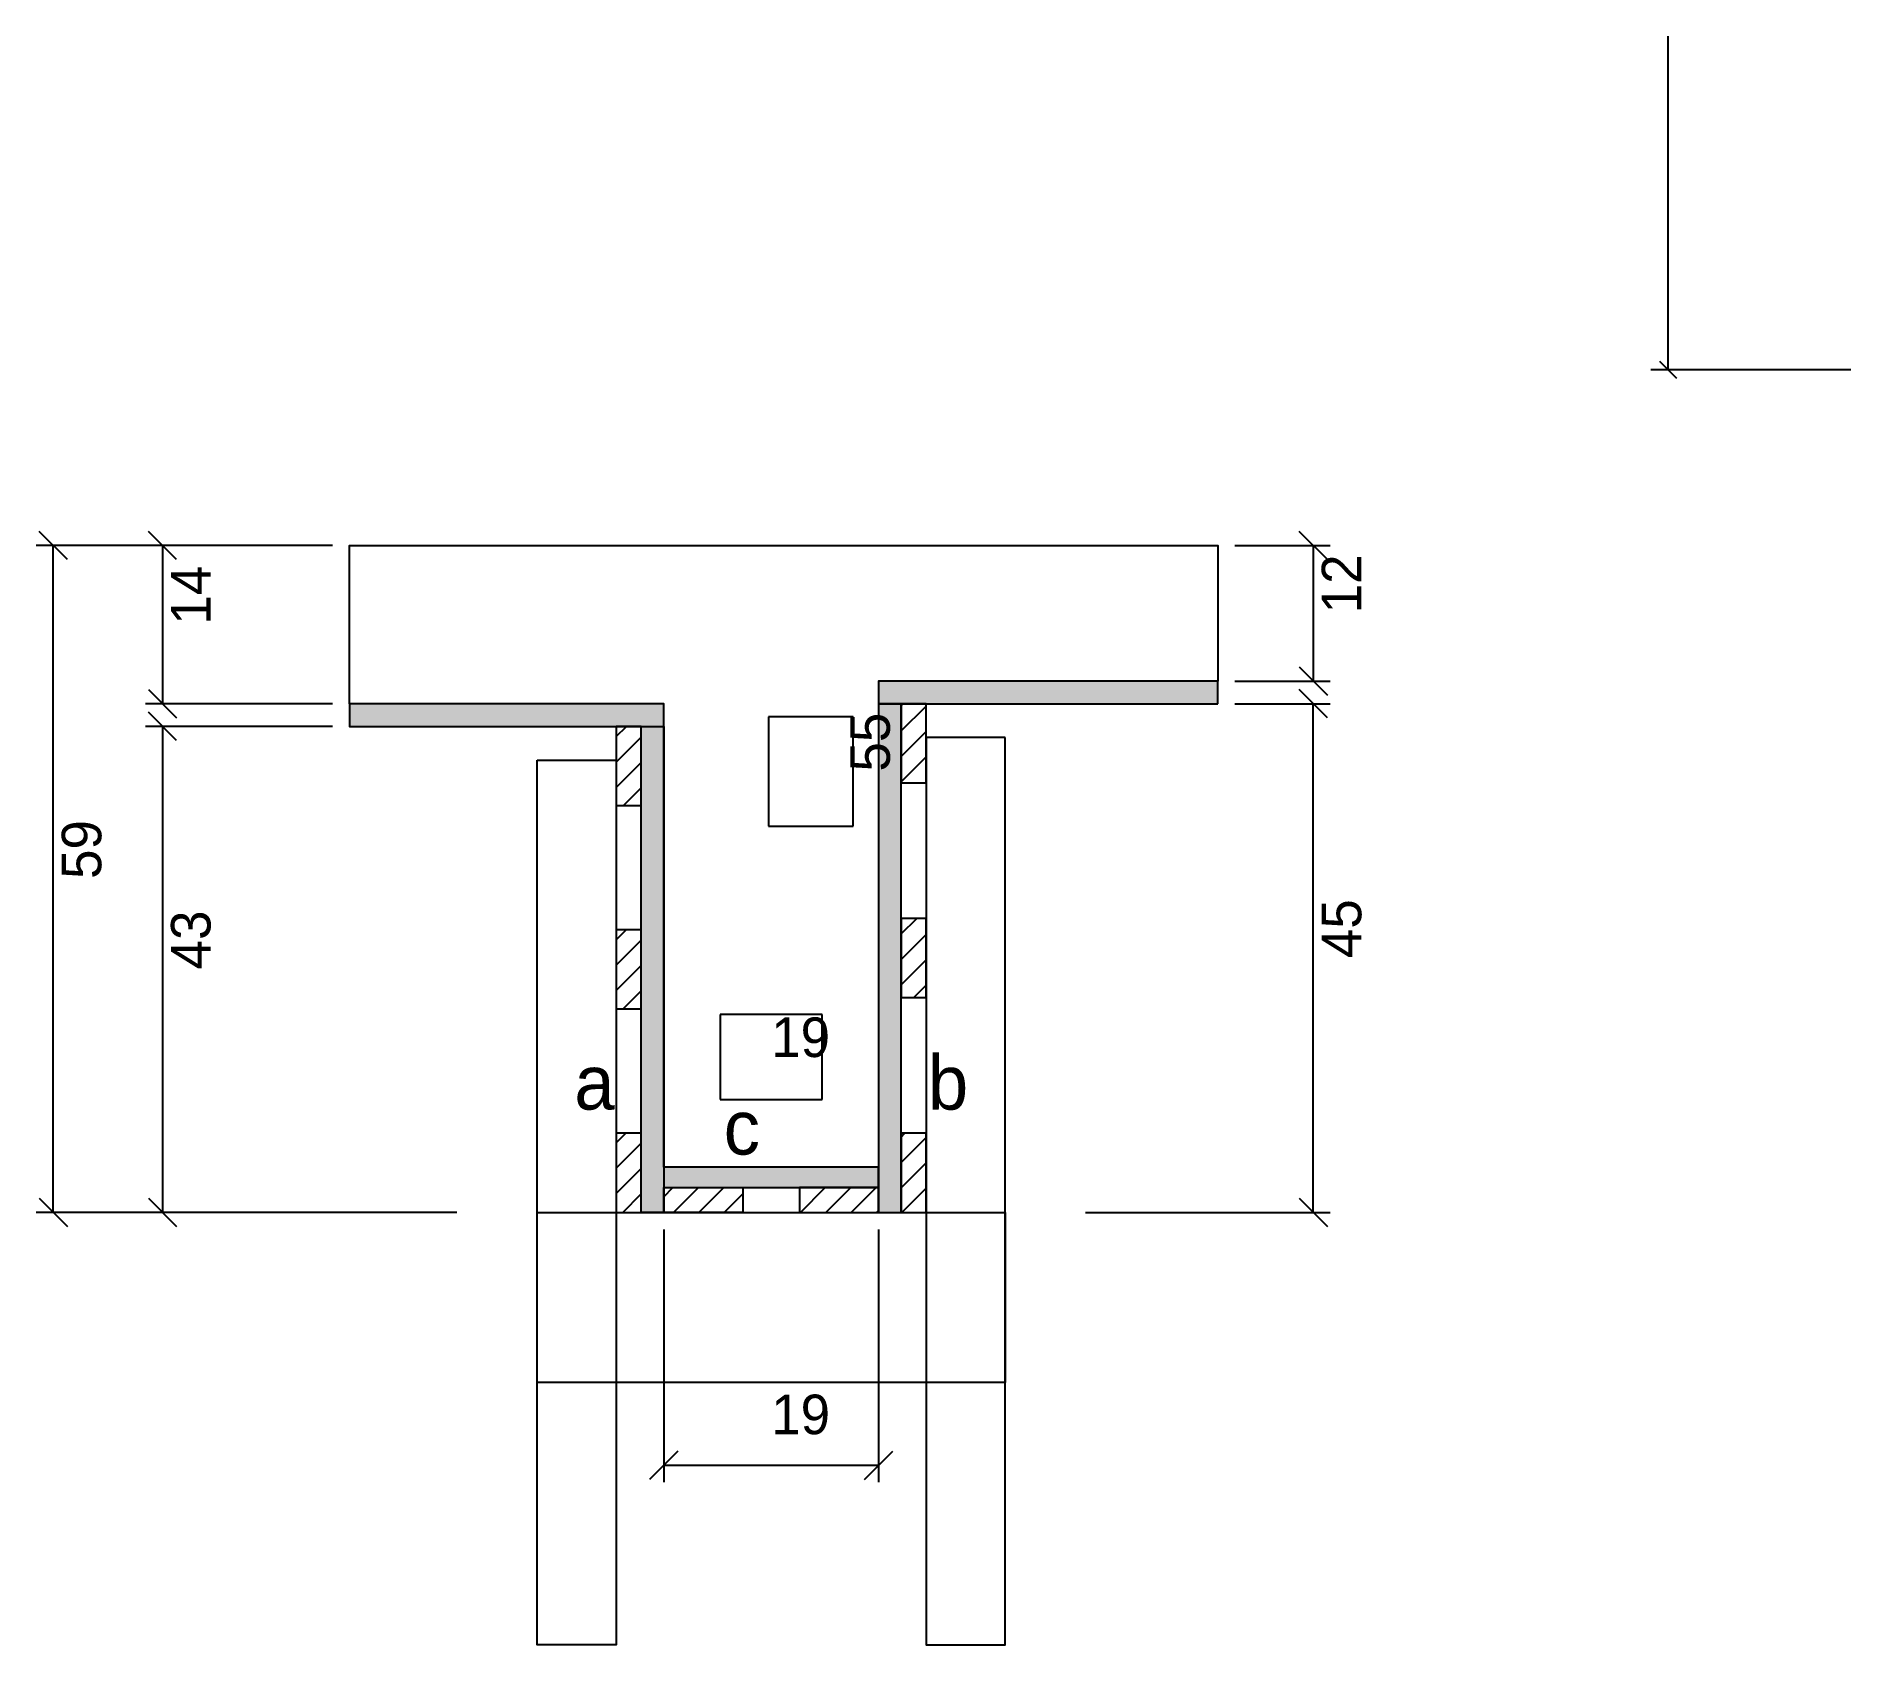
# Model space of a CAD drawing. Extents: x -45 to 275, y -252 to 33.
import ezdxf

# ---------------------------------------------------------------- set-up
doc = ezdxf.new("R2010")
doc.units = 0
for name, color, linetype in [('CONCRETO', 251, 'Continuous'), ('COTA', 241, 'Continuous'), ('Cota Seção (2x)', 241, 'Continuous'), ('detalhes', 7, 'Continuous'), ('Hachura', 251, 'Continuous'), ('Madeira', 126, 'Continuous'), ('Painéis', 200, 'Continuous'), ('SARR_3.5x7', 81, 'Continuous')]:
    doc.layers.add(name, color=color, linetype=linetype)

msp = doc.modelspace()

# ---------------------------------------------------------------- hatches: boundary and pattern name
at = {"layer": 'Hachura'}
h = msp.add_hatch(color=7, dxfattribs=at)
h.dxf.hatch_style = 1
h.paths.add_polyline_path([(163.5, -85.25), (163.5, -81.25), (103.5, -81.25), (103.5, -85.25), (163.5, -85.25)])
h = msp.add_hatch(color=7, dxfattribs=at)
h.dxf.hatch_style = 1
h.paths.add_polyline_path([(65.5, -89.25), (65.5, -85.25), (9.9, -85.25), (9.9, -89.25), (65.5, -89.25)])
h = msp.add_hatch(color=7, dxfattribs=at)
h.dxf.hatch_style = 1
h.paths.add_polyline_path([(107.5, -85.25), (103.5, -85.25), (103.5, -175.25), (107.5, -175.25), (107.5, -85.25)])
h = msp.add_hatch(dxfattribs=at)
h.set_pattern_fill('ANSI31')
h.paths.add_polyline_path([(107.5, -99.25), (111.9, -99.25), (111.9, -85.25), (107.5, -85.25), (107.5, -99.25)])
h = msp.add_hatch(dxfattribs=at)
h.set_pattern_fill('ANSI31')
h.paths.add_polyline_path([(57.1, -103.25), (61.5, -103.25), (61.5, -89.25), (57.1, -89.25), (57.1, -103.25)])
h = msp.add_hatch(color=7, dxfattribs=at)
h.dxf.hatch_style = 1
h.paths.add_polyline_path([(61.5, -89.25), (65.5, -89.25), (65.5, -175.25), (61.5, -175.25), (61.5, -89.25)])
h = msp.add_hatch(dxfattribs=at)
h.set_pattern_fill('ANSI31')
h.paths.add_polyline_path([(107.5, -137.25), (111.9, -137.25), (111.9, -123.25), (107.5, -123.25), (107.5, -137.25)])
h = msp.add_hatch(dxfattribs=at)
h.set_pattern_fill('ANSI31')
h.paths.add_polyline_path([(57.1, -139.25), (61.5, -139.25), (61.5, -125.25), (57.1, -125.25), (57.1, -139.25)])
h = msp.add_hatch(dxfattribs=at)
h.set_pattern_fill('ANSI31')
h.paths.add_polyline_path([(57.1, -175.25), (61.5, -175.25), (61.5, -161.25), (57.1, -161.25), (57.1, -175.25)])
h = msp.add_hatch(dxfattribs=at)
h.set_pattern_fill('ANSI31')
h.paths.add_polyline_path([(107.5, -175.25), (111.9, -175.25), (111.9, -161.25), (107.5, -161.25), (107.5, -175.25)])
h = msp.add_hatch(color=7, dxfattribs=at)
h.dxf.hatch_style = 1
h.paths.add_polyline_path([(103.5, -170.85), (103.5, -167.25), (65.5, -167.25), (65.5, -170.85), (103.5, -170.85)])
h = msp.add_hatch(dxfattribs=at)
h.set_pattern_fill('ANSI31')
h.paths.add_polyline_path([(65.5, -175.25), (65.5, -170.85), (79.5, -170.85), (79.5, -175.25), (65.5, -175.25)])
h = msp.add_hatch(dxfattribs=at)
h.set_pattern_fill('ANSI31')
h.paths.add_polyline_path([(103.5, -175.25), (103.5, -170.85), (89.5, -170.85), (89.5, -175.25), (103.5, -175.25)])

# ---------------------------------------------------------------- linework, layer by layer
at = {"layer": 'CONCRETO', "color": 251}
msp.add_lwpolyline([(9.9, -85.25), (9.9, -57.25), (163.5, -57.25), (163.5, -81.25), (103.5, -81.25), (103.5, -167.25), (65.5, -167.25), (65.5, -85.25)], close=True, dxfattribs=at)
at = {"layer": 'COTA', "color": 4}
for p, q in [((243.088, 32.836), (243.088, -26.164)), ((275.427, -26.164), (240.088, -26.164)), ((6.9, -57.25), (-45.477, -57.25)), ((-42.477, -175.25), (-42.477, -57.25)), ((6.9, -57.25), (-26.157, -57.25)), ((-23.157, -57.25), (-23.157, -85.25)), ((166.5, -57.25), (183.372, -57.25)), ((180.372, -57.25), (180.372, -81.25)), ((166.5, -81.25), (183.372, -81.25)), ((6.9, -85.25), (-26.157, -85.25)), ((166.5, -85.25), (183.372, -85.25)), ((180.372, -175.25), (180.372, -85.25)), ((6.9, -89.25), (-26.157, -89.25)), ((-23.157, -89.25), (-23.157, -175.25)), ((28.9, -175.25), (-45.477, -175.25)), ((28.9, -175.25), (-26.157, -175.25)), ((140.1, -175.25), (183.372, -175.25)), ((65.5, -178.25), (65.5, -222.977)), ((103.5, -178.25), (103.5, -222.977)), ((65.5, -219.977), (103.5, -219.977))]:
    msp.add_line(p, q, dxfattribs=at)
at = {"layer": 'COTA'}
msp.add_line((241.588, -24.664), (244.588, -27.664), dxfattribs=at)
for points in [[(-39.977, -59.75), (-44.977, -54.75)], [(-20.657, -59.75), (-25.657, -54.75)], [(182.872, -59.75), (177.872, -54.75)], [(177.872, -78.75), (182.872, -83.75)], [(-25.657, -82.75), (-20.657, -87.75)], [(182.872, -87.75), (177.872, -82.75)], [(-20.657, -91.75), (-25.657, -86.75)], [(-44.977, -172.75), (-39.977, -177.75)], [(-25.657, -172.75), (-20.657, -177.75)], [(177.872, -172.75), (182.872, -177.75)], [(68, -217.477), (63, -222.477)], [(101, -222.477), (106, -217.477)]]:
    msp.add_lwpolyline(points, dxfattribs=at)
at = {"layer": 'Cota Seção (2x)', "color": 180}
for p, q in [((99, -87.583), (84, -87.583)), ((84, -87.583), (84, -106.917)), ((99, -106.917), (99, -87.583)), ((84, -106.917), (99, -106.917)), ((93.5, -140.25), (75.5, -140.25)), ((75.5, -140.25), (75.5, -155.25)), ((93.5, -155.25), (93.5, -140.25)), ((75.5, -155.25), (93.5, -155.25))]:
    msp.add_line(p, q, dxfattribs=at)
at = {"layer": 'Madeira', "color": 126}
for points in [[(107.5, -99.25), (111.9, -99.25), (111.9, -85.25), (107.5, -85.25)], [(57.1, -103.25), (61.5, -103.25), (61.5, -89.25), (57.1, -89.25)], [(107.5, -137.25), (111.9, -137.25), (111.9, -123.25), (107.5, -123.25)], [(57.1, -139.25), (61.5, -139.25), (61.5, -125.25), (57.1, -125.25)], [(57.1, -175.25), (61.5, -175.25), (61.5, -161.25), (57.1, -161.25)], [(107.5, -175.25), (111.9, -175.25), (111.9, -161.25), (107.5, -161.25)], [(65.5, -175.25), (65.5, -170.85), (79.5, -170.85), (79.5, -175.25)], [(103.5, -175.25), (103.5, -170.85), (89.5, -170.85), (89.5, -175.25)]]:
    msp.add_lwpolyline(points, close=True, dxfattribs=at)
at = {"layer": 'Painéis', "color": 200}
for points in [[(163.5, -85.25), (163.5, -81.25), (103.5, -81.25), (103.5, -85.25)], [(65.5, -89.25), (65.5, -85.25), (9.9, -85.25), (9.9, -89.25)], [(107.5, -85.25), (103.5, -85.25), (103.5, -175.25), (107.5, -175.25)], [(61.5, -89.25), (65.5, -89.25), (65.5, -175.25), (61.5, -175.25)], [(103.5, -170.85), (103.5, -167.25), (65.5, -167.25), (65.5, -170.85)]]:
    msp.add_lwpolyline(points, close=True, dxfattribs=at)
at = {"layer": 'SARR_3.5x7', "color": 81}
for points in [[(125.9, -91.25), (111.9, -91.25), (111.9, -251.728), (125.9, -251.728)], [(43.1, -95.242), (57.1, -95.242), (57.1, -251.728), (43.1, -251.728)], [(43.1, -175.25), (125.9, -175.25), (125.9, -205.308), (43.1, -205.308)]]:
    msp.add_lwpolyline(points, close=True, dxfattribs=at)

# ---------------------------------------------------------------- texts
at = {"layer": 'COTA', "color": 1}
for s, p in [('12', (188.872, -69.25)), ('14', (-14.657, -71.25)), ('59', (-33.977, -116.25)), ('45', (188.872, -130.25)), ('43', (-14.657, -132.25))]:
    msp.add_text(s, height=7, rotation=90, dxfattribs=at).set_placement(p)
msp.add_text('19', height=7, dxfattribs=at).set_placement((84.5, -214.477))
at = {"layer": 'Cota Seção (2x)', "color": 1}
msp.add_text('55', height=7, rotation=90, dxfattribs=at).set_placement((105.5, -97.25))
msp.add_text('19', height=7, dxfattribs=at).set_placement((84.5, -147.75))
at = {"layer": 'detalhes', "color": 4}
for s, p in [('b', (112.214, -157.06)), ('a', (49.671, -157.049)), ('c', (76.1, -165.014))]:
    msp.add_text(s, height=9.6, dxfattribs=at).set_placement(p)

doc.saveas('drawing.dxf')
